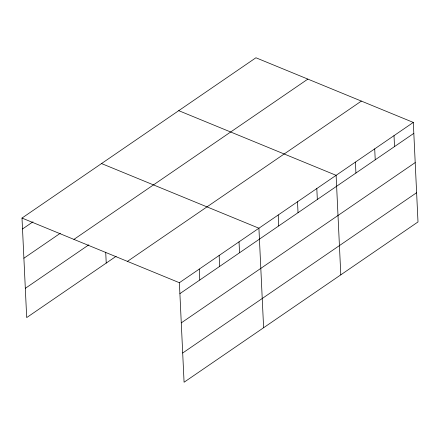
<?xml version="1.0" encoding="UTF-8"?>
<svg xmlns="http://www.w3.org/2000/svg" width="440" height="440" viewBox="0 0 440 440"><rect width="100%" height="100%" fill="white"/><g stroke="black" fill="none" stroke-linecap="round" stroke-linejoin="round"><path stroke-width="0.66" d="M116.155 256.273L26.692 317.576L22 218.059L255.926 57.767L413.309 122.425L418 221.941L184.074 382.234L179.382 282.716L413.309 122.425M22.517 228.982L33.011 221.793M23.892 258.22L60.346 233.239M73.937 239.393L307.863 79.101M25.317 288.338L88.831 244.816M127.446 261.382L361.372 101.09M179.894 293.645L413.82 133.353M181.274 322.877L415.201 162.586M182.694 353.001L416.62 192.709M178.728 110.66L336.111 175.323L340.802 274.841M101.536 163.559L258.918 228.217L263.61 327.734M22 218.059L179.382 282.716M394.009 135.652L394.526 146.575M374.709 148.874L375.227 159.803M355.41 162.096L355.927 173.024M316.811 188.546L317.328 199.474M297.512 201.773L298.029 212.696M278.212 214.995L278.729 225.918M239.03 241.846L239.547 252.769M219.148 255.47L219.665 266.393M199.265 269.093L199.782 280.022M105.716 252.197L106.227 263.076"/></g></svg>
